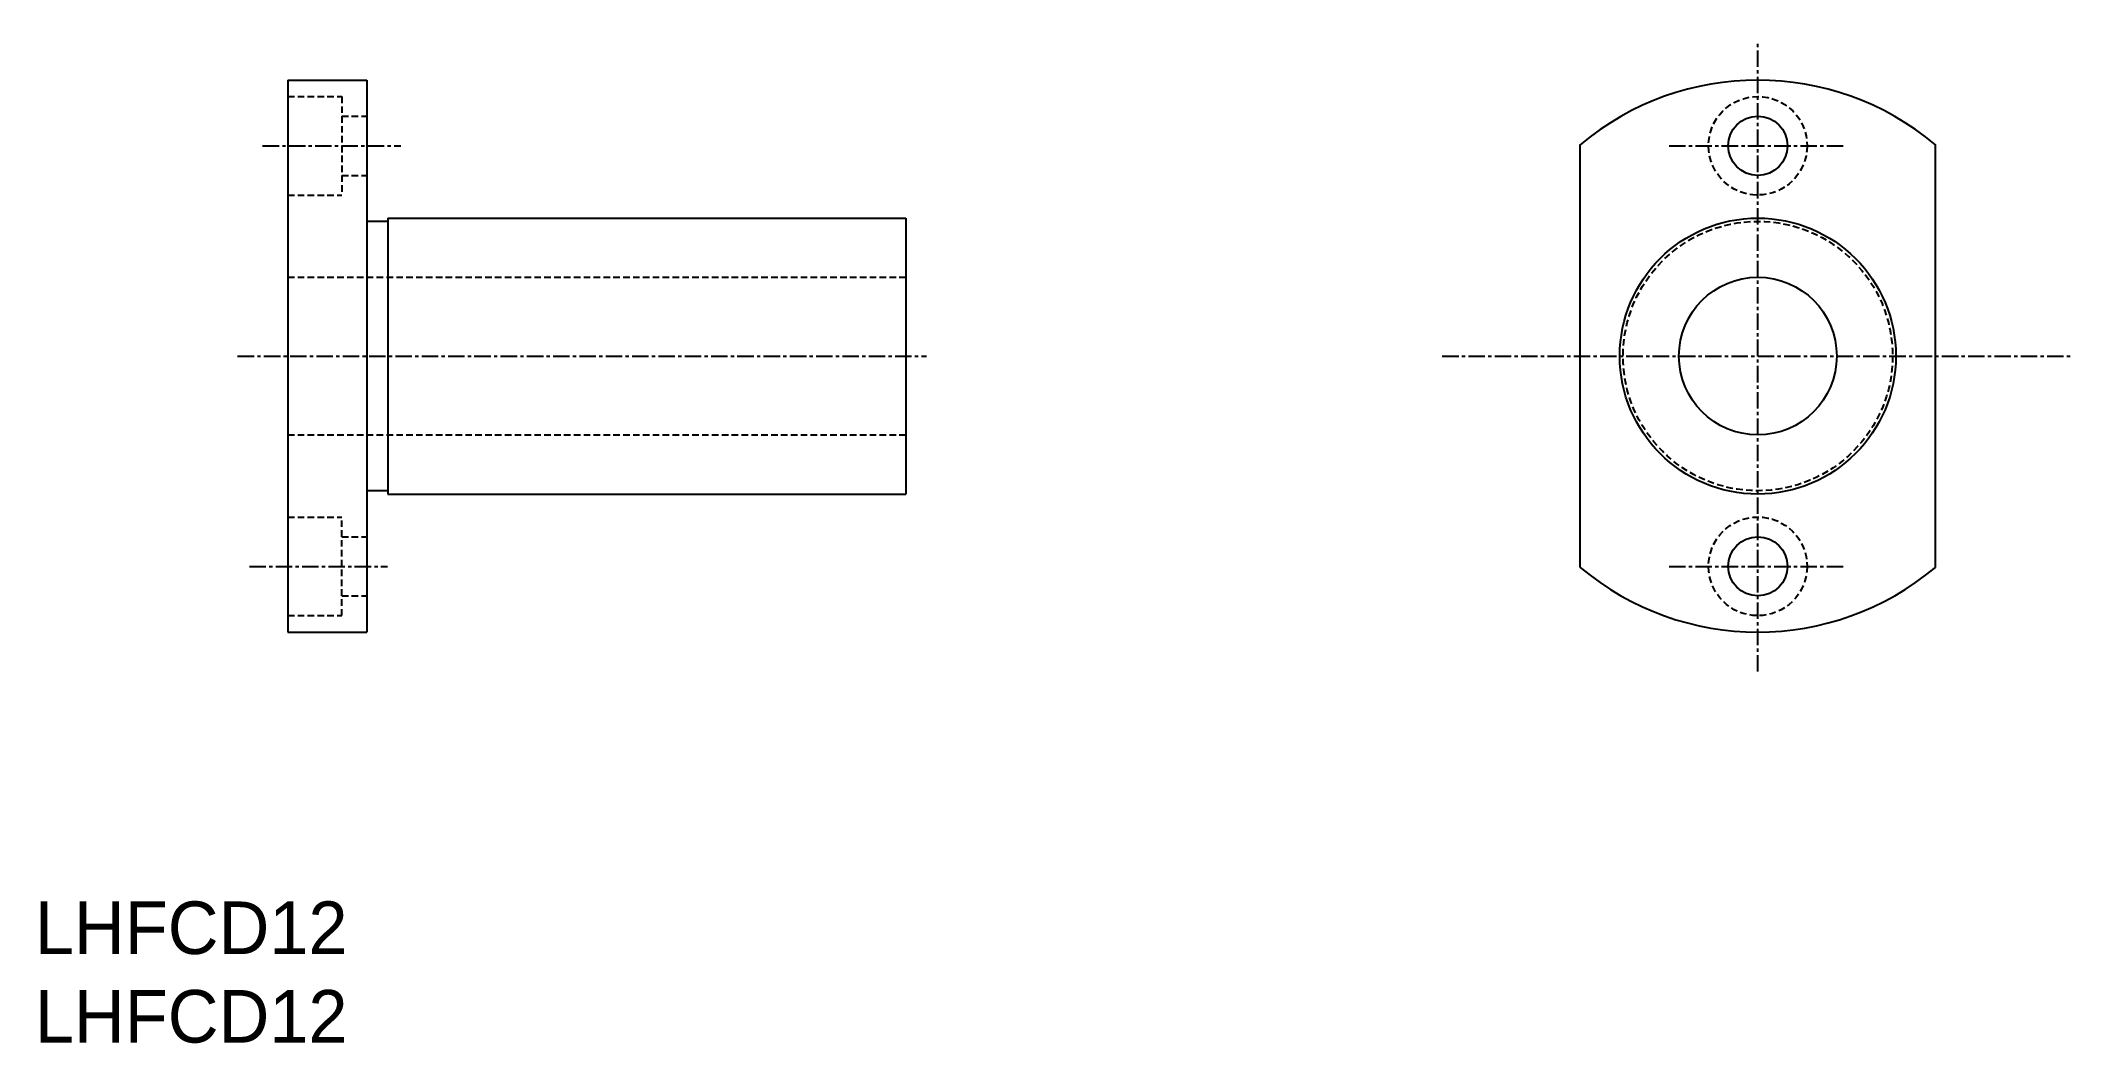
# Model space of a CAD drawing. Extents: x 315 to 470, y 105 to 181.
import ezdxf

# ---------------------------------------------------------------- set-up
doc = ezdxf.new("R2010")
doc.units = 0
doc.linetypes.add('CENTER', pattern=[2, 1.25, -0.25, 0.25, -0.25])
doc.linetypes.add('DASHED', pattern=[0.75, 0.5, -0.25])
doc.layers.get('0').update_dxf_attribs({"linetype": 'CONTINUOUS'})
doc.layers.add('CENTER', color=1, linetype='CENTER')

msp = doc.modelspace()

# ---------------------------------------------------------------- linework, layer by layer
at = {"color": 7, "linetype": 'CONTINUOUS'}
for p, q in [((334.15, 178.19), (334.15, 136.19)), ((334.15, 178.19), (340.15, 178.19)), ((340.15, 178.19), (340.15, 136.19)), ((432.44, 141.11), (432.44, 173.28)), ((459.44, 141.11), (459.44, 173.28)), ((341.75, 167.44), (340.15, 167.44)), ((341.75, 167.69), (341.75, 146.69)), ((341.75, 167.69), (381.15, 167.69)), ((381.15, 167.69), (381.15, 146.69)), ((341.75, 146.94), (340.15, 146.94)), ((341.75, 146.69), (381.15, 146.69)), ((334.15, 136.19), (340.15, 136.19))]:
    msp.add_line(p, q, dxfattribs=at)
at = {"color": 3, "linetype": 'DASHED'}
for p, q in [((334.15, 176.94), (338.25, 176.94)), ((338.25, 176.94), (338.25, 169.44)), ((338.25, 175.44), (340.15, 175.44)), ((338.25, 170.94), (340.15, 170.94)), ((334.15, 169.44), (338.25, 169.44)), ((334.15, 163.19), (381.15, 163.19)), ((334.15, 151.19), (381.15, 151.19)), ((334.15, 144.94), (338.25, 144.94)), ((338.25, 137.44), (338.25, 144.94)), ((338.25, 143.44), (340.15, 143.44)), ((338.25, 138.94), (340.15, 138.94)), ((334.15, 137.44), (338.25, 137.44))]:
    msp.add_line(p, q, dxfattribs=at)
for centre, radius in [((445.94, 173.19), 3.75), ((445.94, 157.19), 10.25), ((445.94, 141.19), 3.75)]:
    msp.add_circle(centre, radius, dxfattribs=at)
at = {"color": 7, "linetype": 'CONTINUOUS'}
for centre, radius in [((445.94, 173.19), 2.25), ((445.94, 157.19), 10.5), ((445.94, 157.19), 6), ((445.94, 141.19), 2.25)]:
    msp.add_circle(centre, radius, dxfattribs=at)
for start, end in [(49.9948, 130.0052), (229.9948, 310.0052)]:
    msp.add_arc((445.94, 157.19), 21, start, end, dxfattribs=at)
at = {"layer": 'CENTER', "color": 1, "linetype": 'CENTER'}
for p, q in [((445.94, 133.19), (445.94, 181.19)), ((332.23, 173.19), (342.73, 173.19)), ((439.19, 173.19), (452.69, 173.19)), ((330.33, 157.19), (382.73, 157.19)), ((421.94, 157.19), (469.94, 157.19)), ((331.23, 141.19), (341.73, 141.19)), ((439.19, 141.19), (452.69, 141.19))]:
    msp.add_line(p, q, dxfattribs=at)

# ---------------------------------------------------------------- texts
at = {"color": 7, "linetype": 'CONTINUOUS'}
for p in [(314.91, 111.69), (314.91, 104.95)]:
    msp.add_text('LHFCD12', height=4, dxfattribs=at).set_placement(p)

doc.saveas('drawing.dxf')
